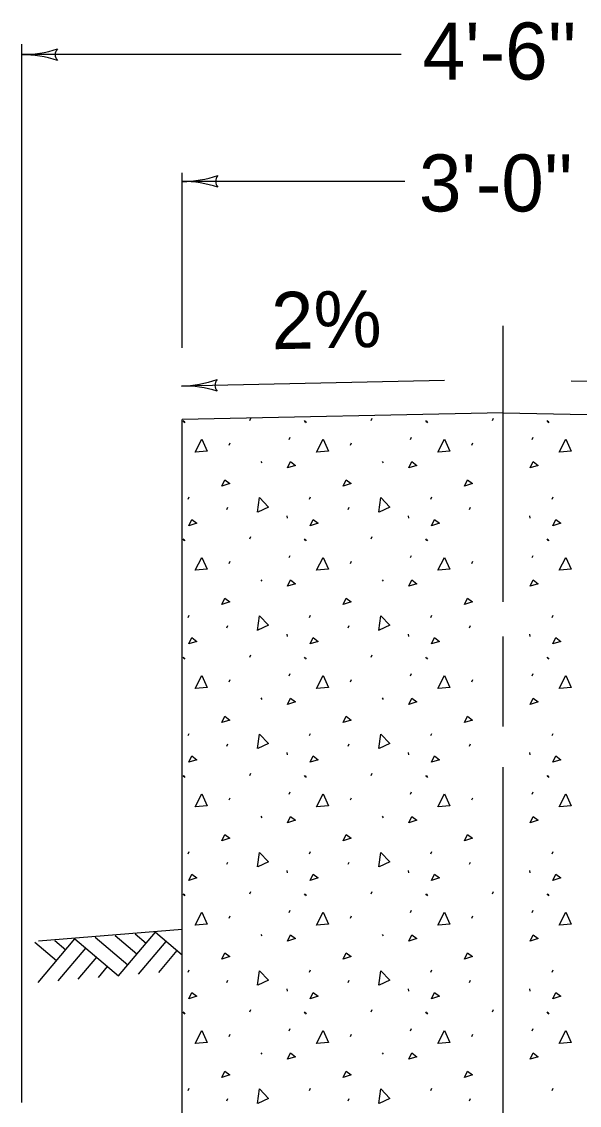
# Model space of a CAD drawing. Extents: x 997.6 to 1036.5, y 998.9 to 1022.6.
# Drawn here: x 1009.14 to 1011.094, y 1009.463 to 1013.263 of the extents above; entities that cross this region are included whole.
import ezdxf

# ---------------------------------------------------------------- set-up
doc = ezdxf.new("R2010")
doc.units = 0
doc.layers.add('Level 1', color=7, linetype='Continuous')

msp = doc.modelspace()

# ---------------------------------------------------------------- linework, layer by layer
at = {"layer": 'Level 1'}
for p, q in [((1009.1397, 1009.4726), (1009.1397, 1013.1847)), ((1010.4702, 1013.1478), (1009.1397, 1013.1478)), ((1009.7022, 1012.1199), (1009.7022, 1012.7334)), ((1010.483, 1012.703), (1009.7022, 1012.703)), ((1010.8272, 1011.229), (1010.8272, 1012.1963)), ((1010.622, 1012.0046), (1009.6998, 1011.9854)), ((1011.0649, 1012.0038), (1011.9546, 1011.9853)), ((1010.8272, 1011.8914), (1009.7022, 1011.8681)), ((1009.7022, 1009.3289), (1009.7022, 1011.8681)), ((1009.7044, 1011.8643), (1009.708, 1011.8589)), ((1009.9389, 1011.8643), (1009.9424, 1011.8723)), ((1010.1298, 1011.8643), (1010.1334, 1011.8589)), ((1010.3643, 1011.8643), (1010.3678, 1011.8723)), ((1010.5552, 1011.8643), (1010.5588, 1011.8589)), ((1010.7897, 1011.8643), (1010.7932, 1011.8723)), ((1010.8272, 1011.8914), (1011.9522, 1011.8681)), ((1010.9806, 1011.8643), (1010.9842, 1011.8589)), ((1009.708, 1011.8623), (1009.7116, 1011.8569)), ((1010.1334, 1011.8623), (1010.1369, 1011.8569)), ((1010.5588, 1011.8623), (1010.5623, 1011.8569)), ((1010.9842, 1011.8623), (1010.9877, 1011.8569)), ((1010.0774, 1011.7984), (1010.081, 1011.8064)), ((1010.5028, 1011.7984), (1010.5063, 1011.8064)), ((1010.9282, 1011.7984), (1010.9318, 1011.8064)), ((1009.867, 1011.778), (1009.8705, 1011.786)), ((1010.2923, 1011.778), (1010.2959, 1011.786)), ((1010.7178, 1011.778), (1010.7213, 1011.786)), ((1009.978, 1011.7212), (1009.9815, 1011.7158)), ((1010.4033, 1011.7212), (1010.4069, 1011.7158)), ((1009.7231, 1011.5888), (1009.7267, 1011.5968)), ((1009.8581, 1011.5524), (1009.8617, 1011.5604)), ((1010.1485, 1011.5888), (1010.152, 1011.5968)), ((1010.2834, 1011.5524), (1010.287, 1011.5604)), ((1010.5738, 1011.5888), (1010.5774, 1011.5968)), ((1010.7088, 1011.5524), (1010.7124, 1011.5604)), ((1010.9993, 1011.5888), (1011.0028, 1011.5968)), ((1010.0693, 1011.5302), (1010.0701, 1011.5222)), ((1010.4946, 1011.5302), (1010.4955, 1011.5222)), ((1010.92, 1011.5302), (1010.9208, 1011.5222)), ((1009.7044, 1011.4494), (1009.708, 1011.4441)), ((1009.708, 1011.4474), (1009.7116, 1011.4421)), ((1009.9389, 1011.4494), (1009.9424, 1011.4574)), ((1010.1298, 1011.4494), (1010.1334, 1011.4441)), ((1010.1334, 1011.4474), (1010.1369, 1011.4421)), ((1010.3643, 1011.4494), (1010.3678, 1011.4574)), ((1010.5552, 1011.4494), (1010.5588, 1011.4441)), ((1010.5588, 1011.4474), (1010.5623, 1011.4421)), ((1010.9806, 1011.4494), (1010.9842, 1011.4441)), ((1010.9842, 1011.4474), (1010.9877, 1011.4421)), ((1009.867, 1011.3632), (1009.8705, 1011.3712)), ((1010.0774, 1011.3836), (1010.081, 1011.3916)), ((1010.2923, 1011.3632), (1010.2959, 1011.3712)), ((1010.5028, 1011.3836), (1010.5063, 1011.3916)), ((1010.7178, 1011.3632), (1010.7213, 1011.3712)), ((1010.9282, 1011.3836), (1010.9318, 1011.3916)), ((1009.978, 1011.3063), (1009.9815, 1011.301)), ((1010.4033, 1011.3063), (1010.4069, 1011.301)), ((1009.7231, 1011.1741), (1009.7267, 1011.182)), ((1010.1485, 1011.1741), (1010.152, 1011.182)), ((1010.5738, 1011.1741), (1010.5774, 1011.182)), ((1010.9993, 1011.1741), (1011.0028, 1011.182)), ((1009.8581, 1011.1377), (1009.8617, 1011.1457)), ((1010.2834, 1011.1377), (1010.287, 1011.1457)), ((1010.7088, 1011.1377), (1010.7124, 1011.1457)), ((1010.0693, 1011.1153), (1010.0701, 1011.1073)), ((1010.4946, 1011.1153), (1010.4955, 1011.1073)), ((1010.8272, 1010.7912), (1010.8272, 1011.1068)), ((1010.92, 1011.1153), (1010.9208, 1011.1073)), ((1009.7044, 1011.0347), (1009.708, 1011.0293)), ((1009.708, 1011.0326), (1009.7116, 1011.0273)), ((1009.9389, 1011.0347), (1009.9424, 1011.0426)), ((1010.1298, 1011.0347), (1010.1334, 1011.0293)), ((1010.1334, 1011.0326), (1010.1369, 1011.0273)), ((1010.3643, 1011.0347), (1010.3678, 1011.0426)), ((1010.5552, 1011.0347), (1010.5588, 1011.0293)), ((1010.5588, 1011.0326), (1010.5623, 1011.0273)), ((1010.9806, 1011.0347), (1010.9842, 1011.0293)), ((1010.9842, 1011.0326), (1010.9877, 1011.0273)), ((1009.867, 1010.9484), (1009.8705, 1010.9563)), ((1010.0774, 1010.9688), (1010.081, 1010.9768)), ((1010.2923, 1010.9484), (1010.2959, 1010.9563)), ((1010.5028, 1010.9688), (1010.5063, 1010.9768)), ((1010.7178, 1010.9484), (1010.7213, 1010.9563)), ((1010.9282, 1010.9688), (1010.9318, 1010.9768)), ((1009.978, 1010.8916), (1009.9815, 1010.8863)), ((1010.4033, 1010.8916), (1010.4069, 1010.8863)), ((1009.7231, 1010.7593), (1009.7267, 1010.7673)), ((1010.1485, 1010.7593), (1010.152, 1010.7673)), ((1010.5738, 1010.7593), (1010.5774, 1010.7673)), ((1010.9993, 1010.7593), (1011.0028, 1010.7673)), ((1009.8581, 1010.7228), (1009.8617, 1010.7308)), ((1010.2834, 1010.7228), (1010.287, 1010.7308)), ((1010.7088, 1010.7228), (1010.7124, 1010.7308)), ((1010.0693, 1010.7005), (1010.0701, 1010.6925)), ((1010.4946, 1010.7005), (1010.4955, 1010.6925)), ((1010.92, 1010.7005), (1010.9208, 1010.6925)), ((1010.8272, 1008.5472), (1010.8272, 1010.6487)), ((1009.7044, 1010.6198), (1009.708, 1010.6145)), ((1009.708, 1010.6178), (1009.7116, 1010.6125)), ((1009.9389, 1010.6198), (1009.9424, 1010.6278)), ((1010.1298, 1010.6198), (1010.1334, 1010.6145)), ((1010.1334, 1010.6178), (1010.1369, 1010.6125)), ((1010.3643, 1010.6198), (1010.3678, 1010.6278)), ((1010.5552, 1010.6198), (1010.5588, 1010.6145)), ((1010.5588, 1010.6178), (1010.5623, 1010.6125)), ((1010.9806, 1010.6198), (1010.9842, 1010.6145)), ((1010.9842, 1010.6178), (1010.9877, 1010.6125)), ((1009.867, 1010.5336), (1009.8705, 1010.5416)), ((1010.0774, 1010.554), (1010.081, 1010.562)), ((1010.2923, 1010.5336), (1010.2959, 1010.5416)), ((1010.5028, 1010.554), (1010.5063, 1010.562)), ((1010.7178, 1010.5336), (1010.7213, 1010.5416)), ((1010.9282, 1010.554), (1010.9318, 1010.562)), ((1009.978, 1010.4768), (1009.9815, 1010.4714)), ((1010.4033, 1010.4768), (1010.4069, 1010.4714)), ((1009.7231, 1010.3444), (1009.7267, 1010.3524)), ((1010.1485, 1010.3444), (1010.152, 1010.3524)), ((1010.5738, 1010.3444), (1010.5774, 1010.3524)), ((1010.9993, 1010.3444), (1011.0028, 1010.3524)), ((1009.8581, 1010.308), (1009.8617, 1010.316)), ((1010.2834, 1010.308), (1010.287, 1010.316)), ((1010.7088, 1010.308), (1010.7124, 1010.316)), ((1010.0693, 1010.2857), (1010.0701, 1010.2778)), ((1010.4946, 1010.2857), (1010.4955, 1010.2778)), ((1010.92, 1010.2857), (1010.9208, 1010.2778)), ((1009.7044, 1010.205), (1009.708, 1010.1997)), ((1009.708, 1010.203), (1009.7116, 1010.1977)), ((1009.9389, 1010.205), (1009.9424, 1010.213)), ((1010.1298, 1010.205), (1010.1334, 1010.1997)), ((1010.1334, 1010.203), (1010.1369, 1010.1977)), ((1010.3643, 1010.205), (1010.3678, 1010.213)), ((1010.5552, 1010.205), (1010.5588, 1010.1997)), ((1010.5588, 1010.203), (1010.5623, 1010.1977)), ((1010.7897, 1010.205), (1010.793, 1010.2127)), ((1010.9806, 1010.205), (1010.9842, 1010.1997)), ((1010.9842, 1010.203), (1010.9877, 1010.1977)), ((1009.867, 1010.1188), (1009.8705, 1010.1268)), ((1010.0774, 1010.1392), (1010.081, 1010.1472)), ((1010.2923, 1010.1188), (1010.2959, 1010.1268)), ((1010.5028, 1010.1392), (1010.5063, 1010.1472)), ((1010.7178, 1010.1188), (1010.7213, 1010.1268)), ((1010.9282, 1010.1392), (1010.9318, 1010.1472)), ((1009.7022, 1010.0789), (1009.1983, 1010.0383)), ((1009.1972, 1009.8938), (1009.3263, 1010.0464)), ((1009.2559, 1010.0406), (1009.294, 1010.0083)), ((1009.3263, 1010.0464), (1009.4791, 1009.9173)), ((1009.3969, 1010.0523), (1009.5113, 1009.9554)), ((1009.4673, 1010.0582), (1009.5437, 1009.9935)), ((1009.4791, 1009.9173), (1009.6083, 1010.0699)), ((1009.5378, 1010.0641), (1009.5759, 1010.0318)), ((1009.6083, 1010.0699), (1009.7022, 1009.9904)), ((1009.978, 1010.0619), (1009.9815, 1010.0566)), ((1010.4033, 1010.0619), (1010.4069, 1010.0566)), ((1009.1854, 1010.0347), (1009.2618, 1009.9701)), ((1009.2677, 1009.8997), (1009.3646, 1010.0142)), ((1009.5495, 1009.9231), (1009.6464, 1010.0377)), ((1009.6199, 1009.929), (1009.6846, 1010.0053)), ((1009.3381, 1009.9055), (1009.4027, 1009.9819)), ((1009.4086, 1009.9113), (1009.4408, 1009.9495)), ((1009.7231, 1009.9296), (1009.7267, 1009.9376)), ((1010.1485, 1009.9296), (1010.152, 1009.9376)), ((1010.5738, 1009.9296), (1010.5774, 1009.9376)), ((1010.9993, 1009.9296), (1011.0028, 1009.9376)), ((1009.8581, 1009.8932), (1009.8617, 1009.9012)), ((1010.2834, 1009.8932), (1010.287, 1009.9012)), ((1010.7088, 1009.8932), (1010.7124, 1009.9012)), ((1010.0693, 1009.8709), (1010.0701, 1009.8629)), ((1010.4946, 1009.8709), (1010.4955, 1009.8629)), ((1010.92, 1009.8709), (1010.9208, 1009.8629)), ((1009.7044, 1009.7902), (1009.708, 1009.7848)), ((1009.708, 1009.7882), (1009.7116, 1009.7828)), ((1009.9389, 1009.7902), (1009.9424, 1009.7982)), ((1010.1298, 1009.7902), (1010.1334, 1009.7848)), ((1010.1334, 1009.7882), (1010.1369, 1009.7828)), ((1010.3643, 1009.7902), (1010.3678, 1009.7982)), ((1010.5552, 1009.7902), (1010.5588, 1009.7848)), ((1010.5588, 1009.7882), (1010.5623, 1009.7828)), ((1010.7897, 1009.7902), (1010.7932, 1009.7982)), ((1010.9806, 1009.7902), (1010.9842, 1009.7848)), ((1010.9842, 1009.7882), (1010.9877, 1009.7828)), ((1009.867, 1009.7039), (1009.8705, 1009.7119)), ((1010.0774, 1009.7243), (1010.081, 1009.7323)), ((1010.2923, 1009.7039), (1010.2959, 1009.7119)), ((1010.5028, 1009.7243), (1010.5063, 1009.7323)), ((1010.7178, 1009.7039), (1010.7213, 1009.7119)), ((1010.9282, 1009.7243), (1010.9318, 1009.7323)), ((1009.978, 1009.6471), (1009.9815, 1009.6418)), ((1010.4033, 1009.6471), (1010.4069, 1009.6418)), ((1009.7231, 1009.5148), (1009.7267, 1009.5228)), ((1010.1485, 1009.5148), (1010.152, 1009.5228)), ((1010.5738, 1009.5148), (1010.5774, 1009.5228)), ((1010.9993, 1009.5148), (1011.0028, 1009.5228)), ((1009.8581, 1009.4784), (1009.8617, 1009.4863)), ((1010.2834, 1009.4784), (1010.287, 1009.4863)), ((1010.7088, 1009.4784), (1010.7124, 1009.4863))]:
    msp.add_line(p, q, dxfattribs=at)
for points in [[(1009.7471, 1011.754), (1009.7711, 1011.7993), (1009.7897, 1011.7576), (1009.748, 1011.754)], [(1010.1724, 1011.754), (1010.1964, 1011.7993), (1010.2151, 1011.7576), (1010.1733, 1011.754)], [(1010.5978, 1011.754), (1010.6218, 1011.7993), (1010.6404, 1011.7576), (1010.5988, 1011.754)], [(1011.0232, 1011.754), (1011.0472, 1011.7993), (1011.0658, 1011.7576), (1011.0241, 1011.754)], [(1010.0712, 1011.6981), (1010.0818, 1011.7203), (1010.0996, 1011.707), (1010.0712, 1011.6981)], [(1010.4966, 1011.6981), (1010.5073, 1011.7203), (1010.525, 1011.707), (1010.4966, 1011.6981)], [(1010.9219, 1011.6981), (1010.9326, 1011.7203), (1010.9503, 1011.707), (1010.9219, 1011.6981)], [(1009.8405, 1011.6346), (1009.8512, 1011.6568), (1009.8689, 1011.6435), (1009.8405, 1011.6346)], [(1010.2658, 1011.6346), (1010.2765, 1011.6568), (1010.2943, 1011.6435), (1010.2658, 1011.6346)], [(1010.6913, 1011.6346), (1010.7019, 1011.6568), (1010.7197, 1011.6435), (1010.6913, 1011.6346)], [(1009.9661, 1011.5433), (1009.9732, 1011.594), (1010.0049, 1011.5612), (1009.9669, 1011.5436)], [(1010.3915, 1011.5433), (1010.3985, 1011.594), (1010.4303, 1011.5612), (1010.3923, 1011.5436)], [(1009.7249, 1011.4956), (1009.7355, 1011.5178), (1009.7533, 1011.5045), (1009.7249, 1011.4956)], [(1010.1503, 1011.4956), (1010.1609, 1011.5178), (1010.1787, 1011.5045), (1010.1503, 1011.4956)], [(1010.5757, 1011.4956), (1010.5863, 1011.5178), (1010.6041, 1011.5045), (1010.5757, 1011.4956)], [(1011.001, 1011.4956), (1011.0117, 1011.5178), (1011.0294, 1011.5045), (1011.001, 1011.4956)], [(1009.7471, 1011.3393), (1009.7711, 1011.3845), (1009.7897, 1011.3428), (1009.748, 1011.3393)], [(1010.1724, 1011.3393), (1010.1964, 1011.3845), (1010.2151, 1011.3428), (1010.1733, 1011.3393)], [(1010.5978, 1011.3393), (1010.6218, 1011.3845), (1010.6404, 1011.3428), (1010.5988, 1011.3393)], [(1011.0232, 1011.3393), (1011.0472, 1011.3845), (1011.0658, 1011.3428), (1011.0241, 1011.3393)], [(1010.0712, 1011.2833), (1010.0818, 1011.3055), (1010.0996, 1011.2922), (1010.0712, 1011.2833)], [(1010.4966, 1011.2833), (1010.5073, 1011.3055), (1010.525, 1011.2922), (1010.4966, 1011.2833)], [(1010.9219, 1011.2833), (1010.9326, 1011.3055), (1010.9503, 1011.2922), (1010.9219, 1011.2833)], [(1009.8405, 1011.2198), (1009.8512, 1011.242), (1009.8689, 1011.2287), (1009.8405, 1011.2198)], [(1010.2658, 1011.2198), (1010.2765, 1011.242), (1010.2943, 1011.2287), (1010.2658, 1011.2198)], [(1010.6913, 1011.2198), (1010.7019, 1011.242), (1010.7197, 1011.2287), (1010.6913, 1011.2198)], [(1009.9661, 1011.1284), (1009.9732, 1011.1792), (1010.0049, 1011.1463), (1009.9669, 1011.1288)], [(1010.3915, 1011.1284), (1010.3985, 1011.1792), (1010.4303, 1011.1463), (1010.3923, 1011.1288)], [(1009.7249, 1011.0808), (1009.7355, 1011.103), (1009.7533, 1011.0897), (1009.7249, 1011.0808)], [(1010.1503, 1011.0808), (1010.1609, 1011.103), (1010.1787, 1011.0897), (1010.1503, 1011.0808)], [(1010.5757, 1011.0808), (1010.5863, 1011.103), (1010.6041, 1011.0897), (1010.5757, 1011.0808)], [(1011.001, 1011.0808), (1011.0117, 1011.103), (1011.0294, 1011.0897), (1011.001, 1011.0808)], [(1009.7471, 1010.9244), (1009.7711, 1010.9697), (1009.7897, 1010.9279), (1009.748, 1010.9244)], [(1010.1724, 1010.9244), (1010.1964, 1010.9697), (1010.2151, 1010.9279), (1010.1733, 1010.9244)], [(1010.5978, 1010.9244), (1010.6218, 1010.9697), (1010.6404, 1010.9279), (1010.5988, 1010.9244)], [(1011.0232, 1010.9244), (1011.0472, 1010.9697), (1011.0658, 1010.9279), (1011.0241, 1010.9244)], [(1010.0712, 1010.8684), (1010.0818, 1010.8907), (1010.0996, 1010.8773), (1010.0712, 1010.8684)], [(1010.4966, 1010.8684), (1010.5073, 1010.8907), (1010.525, 1010.8773), (1010.4966, 1010.8684)], [(1010.9219, 1010.8684), (1010.9326, 1010.8907), (1010.9503, 1010.8773), (1010.9219, 1010.8684)], [(1009.8405, 1010.805), (1009.8512, 1010.8272), (1009.8689, 1010.8138), (1009.8405, 1010.805)], [(1010.2658, 1010.805), (1010.2765, 1010.8272), (1010.2943, 1010.8138), (1010.2658, 1010.805)], [(1010.6913, 1010.805), (1010.7019, 1010.8272), (1010.7197, 1010.8138), (1010.6913, 1010.805)], [(1009.9661, 1010.7137), (1009.9732, 1010.7644), (1010.0049, 1010.7316), (1009.9669, 1010.7139)], [(1010.3915, 1010.7137), (1010.3985, 1010.7644), (1010.4303, 1010.7316), (1010.3923, 1010.7139)], [(1009.7249, 1010.666), (1009.7355, 1010.6882), (1009.7533, 1010.6748), (1009.7249, 1010.666)], [(1010.1503, 1010.666), (1010.1609, 1010.6882), (1010.1787, 1010.6748), (1010.1503, 1010.666)], [(1010.5757, 1010.666), (1010.5863, 1010.6882), (1010.6041, 1010.6748), (1010.5757, 1010.666)], [(1011.001, 1010.666), (1011.0117, 1010.6882), (1011.0294, 1010.6748), (1011.001, 1010.666)], [(1009.7471, 1010.5096), (1009.7711, 1010.5549), (1009.7897, 1010.5132), (1009.748, 1010.5096)], [(1010.1724, 1010.5096), (1010.1964, 1010.5549), (1010.2151, 1010.5132), (1010.1733, 1010.5096)], [(1010.5978, 1010.5096), (1010.6218, 1010.5549), (1010.6404, 1010.5132), (1010.5988, 1010.5096)], [(1011.0232, 1010.5096), (1011.0472, 1010.5549), (1011.0658, 1010.5132), (1011.0241, 1010.5096)], [(1010.0712, 1010.4537), (1010.0818, 1010.4758), (1010.0996, 1010.4625), (1010.0712, 1010.4537)], [(1010.4966, 1010.4537), (1010.5073, 1010.4758), (1010.525, 1010.4625), (1010.4966, 1010.4537)], [(1010.9219, 1010.4537), (1010.9326, 1010.4758), (1010.9503, 1010.4625), (1010.9219, 1010.4537)], [(1009.8405, 1010.3902), (1009.8512, 1010.4123), (1009.8689, 1010.3991), (1009.8405, 1010.3902)], [(1010.2658, 1010.3902), (1010.2765, 1010.4123), (1010.2943, 1010.3991), (1010.2658, 1010.3902)], [(1010.6913, 1010.3902), (1010.7019, 1010.4123), (1010.7197, 1010.3991), (1010.6913, 1010.3902)], [(1009.9661, 1010.2988), (1009.9732, 1010.3496), (1010.0049, 1010.3168), (1009.9669, 1010.2991)], [(1010.3915, 1010.2988), (1010.3985, 1010.3496), (1010.4303, 1010.3168), (1010.3923, 1010.2991)], [(1009.7249, 1010.2512), (1009.7355, 1010.2734), (1009.7533, 1010.2601), (1009.7249, 1010.2512)], [(1010.1503, 1010.2512), (1010.1609, 1010.2734), (1010.1787, 1010.2601), (1010.1503, 1010.2512)], [(1010.5757, 1010.2512), (1010.5863, 1010.2734), (1010.6041, 1010.2601), (1010.5757, 1010.2512)], [(1011.001, 1010.2512), (1011.0117, 1010.2734), (1011.0294, 1010.2601), (1011.001, 1010.2512)], [(1009.7471, 1010.0948), (1009.7711, 1010.1401), (1009.7897, 1010.0983), (1009.748, 1010.0948)], [(1010.1724, 1010.0948), (1010.1964, 1010.1401), (1010.2151, 1010.0983), (1010.1733, 1010.0948)], [(1010.5978, 1010.0948), (1010.6218, 1010.1401), (1010.6404, 1010.0983), (1010.5988, 1010.0948)], [(1011.0232, 1010.0948), (1011.0472, 1010.1401), (1011.0658, 1010.0983), (1011.0241, 1010.0948)], [(1010.0712, 1010.0388), (1010.0818, 1010.061), (1010.0996, 1010.0477), (1010.0712, 1010.0388)], [(1010.4966, 1010.0388), (1010.5073, 1010.061), (1010.525, 1010.0477), (1010.4966, 1010.0388)], [(1010.9219, 1010.0388), (1010.9326, 1010.061), (1010.9503, 1010.0477), (1010.9219, 1010.0388)], [(1009.8405, 1009.9753), (1009.8512, 1009.9976), (1009.8689, 1009.9843), (1009.8405, 1009.9753)], [(1010.2658, 1009.9753), (1010.2765, 1009.9976), (1010.2943, 1009.9843), (1010.2658, 1009.9753)], [(1010.6913, 1009.9753), (1010.7019, 1009.9976), (1010.7197, 1009.9843), (1010.6913, 1009.9753)], [(1009.9661, 1009.884), (1009.9732, 1009.9348), (1010.0049, 1009.9019), (1009.9669, 1009.8843)], [(1010.3915, 1009.884), (1010.3985, 1009.9348), (1010.4303, 1009.9019), (1010.3923, 1009.8843)], [(1009.7249, 1009.8363), (1009.7355, 1009.8586), (1009.7533, 1009.8453), (1009.7249, 1009.8363)], [(1010.1503, 1009.8363), (1010.1609, 1009.8586), (1010.1787, 1009.8453), (1010.1503, 1009.8363)], [(1010.5757, 1009.8363), (1010.5863, 1009.8586), (1010.6041, 1009.8453), (1010.5757, 1009.8363)], [(1011.001, 1009.8363), (1011.0117, 1009.8586), (1011.0294, 1009.8453), (1011.001, 1009.8363)], [(1009.7471, 1009.68), (1009.7711, 1009.7253), (1009.7897, 1009.6835), (1009.748, 1009.68)], [(1010.1724, 1009.68), (1010.1964, 1009.7253), (1010.2151, 1009.6835), (1010.1733, 1009.68)], [(1010.5978, 1009.68), (1010.6218, 1009.7253), (1010.6404, 1009.6835), (1010.5988, 1009.68)], [(1011.0232, 1009.68), (1011.0472, 1009.7253), (1011.0658, 1009.6835), (1011.0241, 1009.68)], [(1010.0712, 1009.624), (1010.0818, 1009.6463), (1010.0996, 1009.6329), (1010.0712, 1009.624)], [(1010.4966, 1009.624), (1010.5073, 1009.6463), (1010.525, 1009.6329), (1010.4966, 1009.624)], [(1010.9219, 1009.624), (1010.9326, 1009.6463), (1010.9503, 1009.6329), (1010.9219, 1009.624)], [(1009.8405, 1009.5605), (1009.8512, 1009.5828), (1009.8689, 1009.5694), (1009.8405, 1009.5605)], [(1010.2658, 1009.5605), (1010.2765, 1009.5828), (1010.2943, 1009.5694), (1010.2658, 1009.5605)], [(1010.6913, 1009.5605), (1010.7019, 1009.5828), (1010.7197, 1009.5694), (1010.6913, 1009.5605)], [(1009.9661, 1009.4692), (1009.9732, 1009.5199), (1010.0049, 1009.4871), (1009.9669, 1009.4695)], [(1010.3915, 1009.4692), (1010.3985, 1009.5199), (1010.4303, 1009.4871), (1010.3923, 1009.4695)]]:
    msp.add_lwpolyline(points, dxfattribs=at)
for centre, radius, start, end in [((1009.1397, 1013.5384), 0.3906, 270, 288.6688), ((1009.2882, 1013.1477), 0.0312, 138.7746, 220.8913), ((1009.1397, 1013.5384), 0.3906, 269.9878, 270), ((1009.1397, 1012.7571), 0.3906, 71.3472, 89.9939), ((1009.7022, 1013.0936), 0.3906, 269.9878, 270), ((1009.7022, 1013.0936), 0.3906, 270, 288.6688), ((1009.7022, 1012.3124), 0.3906, 71.3472, 89.9939), ((1009.8507, 1012.703), 0.0312, 138.7746, 220.8913), ((1009.6916, 1012.376), 0.3906, 271.1882, 289.857), ((1009.6916, 1012.376), 0.3906, 271.176, 271.1882), ((1009.7079, 1011.5949), 0.3906, 72.5353, 91.1821), ((1009.8483, 1011.9885), 0.0312, 139.9628, 222.0795)]:
    msp.add_arc(centre, radius, start, end, dxfattribs=at)

# ---------------------------------------------------------------- texts
for s, p in [("4'-6''", (1010.5452, 1013.0605)), ("3'-0''", (1010.5321, 1012.5978))]:
    msp.add_text(s, height=0.2, dxfattribs=at).set_placement(p)
msp.add_text('2%', height=0.2, rotation=1.1882, dxfattribs=at).set_placement((1010.0163, 1012.1143))

doc.saveas('drawing.dxf')
